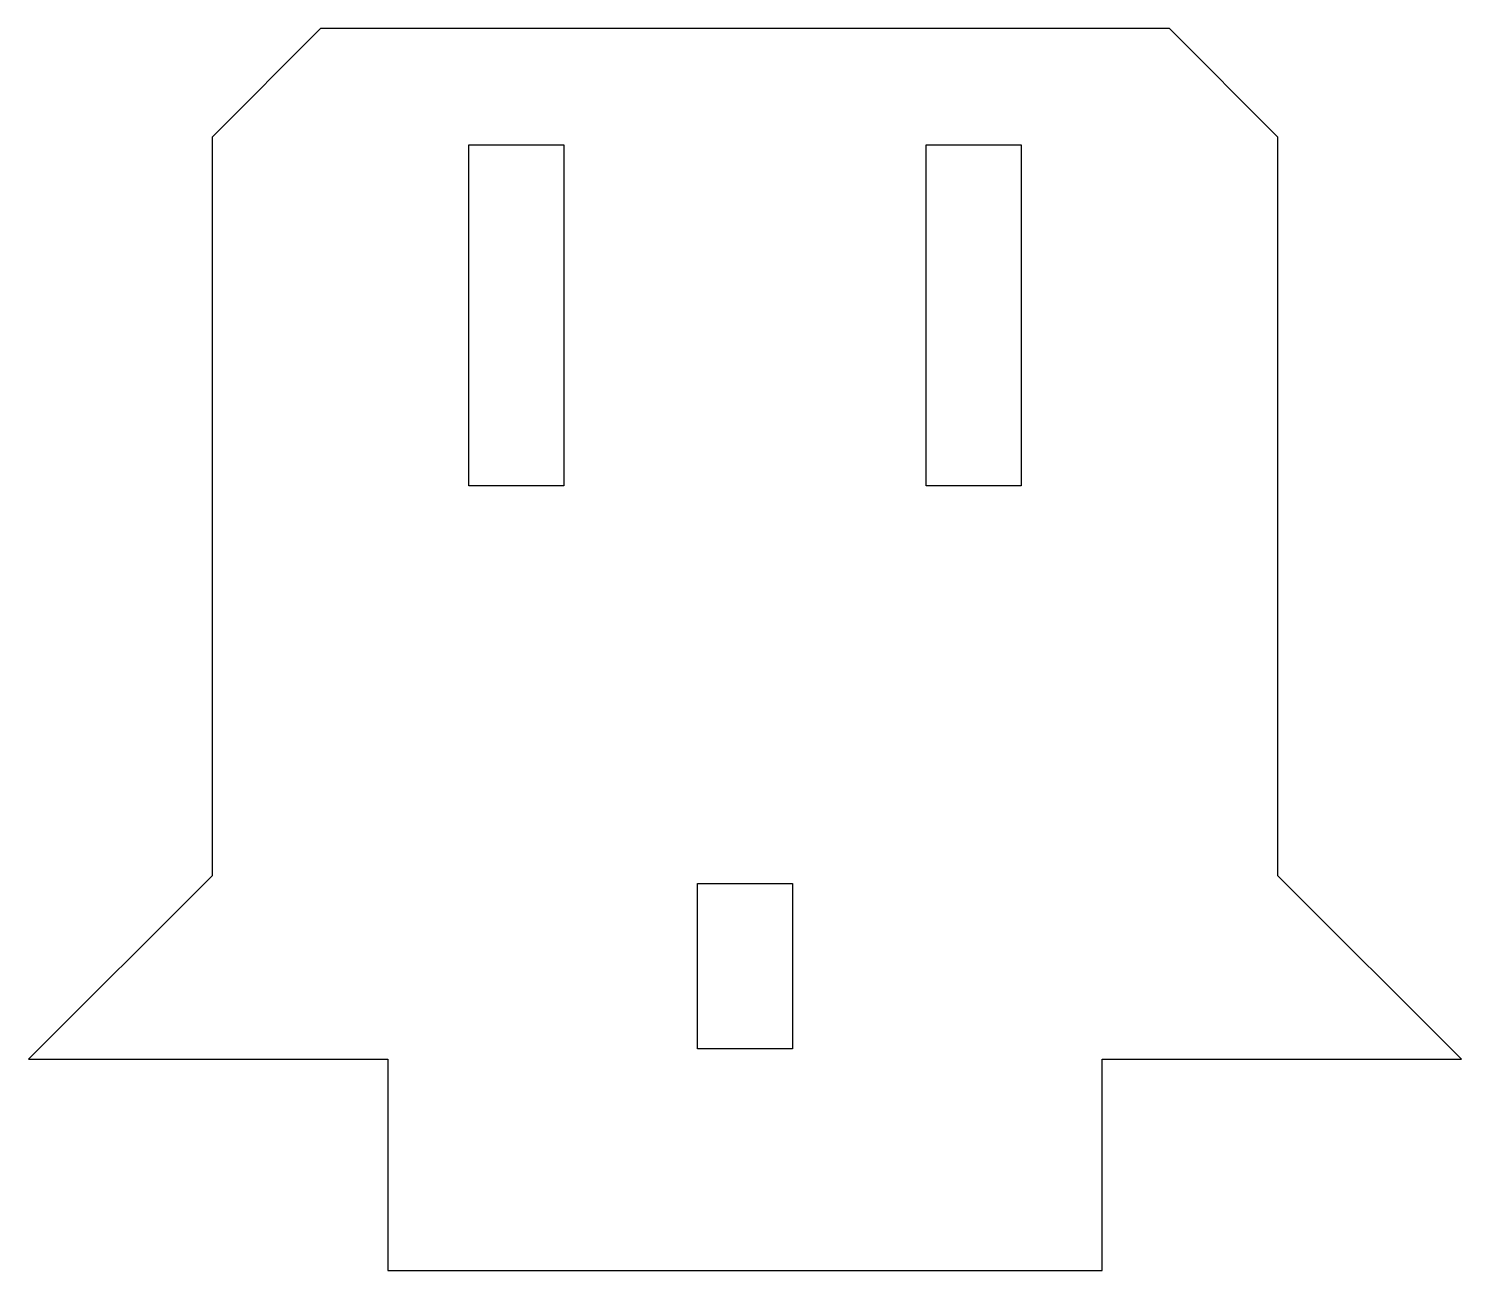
# Model space of a CAD drawing. Header units: millimetres. Extents: x -20.4 to 20.4, y 18.8 to 54.1.
import ezdxf

# ---------------------------------------------------------------- set-up
doc = ezdxf.new("R2010")
doc.units = ezdxf.units.MM
doc.layers.add('CUTOUTS', color=1, linetype='CONTINUOUS')
doc.layers.add('PERIMETER', color=5, linetype='CONTINUOUS')

msp = doc.modelspace()

# ---------------------------------------------------------------- linework, layer by layer
at = {"layer": 'CUTOUTS'}
for points in [[(-7.85, 50.85), (-5.15, 50.85), (-5.15, 41.15), (-7.85, 41.15)], [(7.85, 41.15), (5.15, 41.15), (5.15, 50.85), (7.85, 50.85)], [(1.35, 29.85), (1.35, 25.15), (-1.35, 25.15), (-1.35, 29.85)]]:
    msp.add_lwpolyline(points, close=True, dxfattribs=at)
at = {"layer": 'PERIMETER'}
msp.add_lwpolyline([(-10.15, 18.85), (10.15, 18.85), (10.15, 24.85), (20.362, 24.85), (15.15, 30.062), (15.15, 51.062), (12.062, 54.15), (-12.062, 54.15), (-15.15, 51.062), (-15.15, 30.062), (-20.362, 24.85), (-10.15, 24.85)], close=True, dxfattribs=at)

doc.saveas('drawing.dxf')
